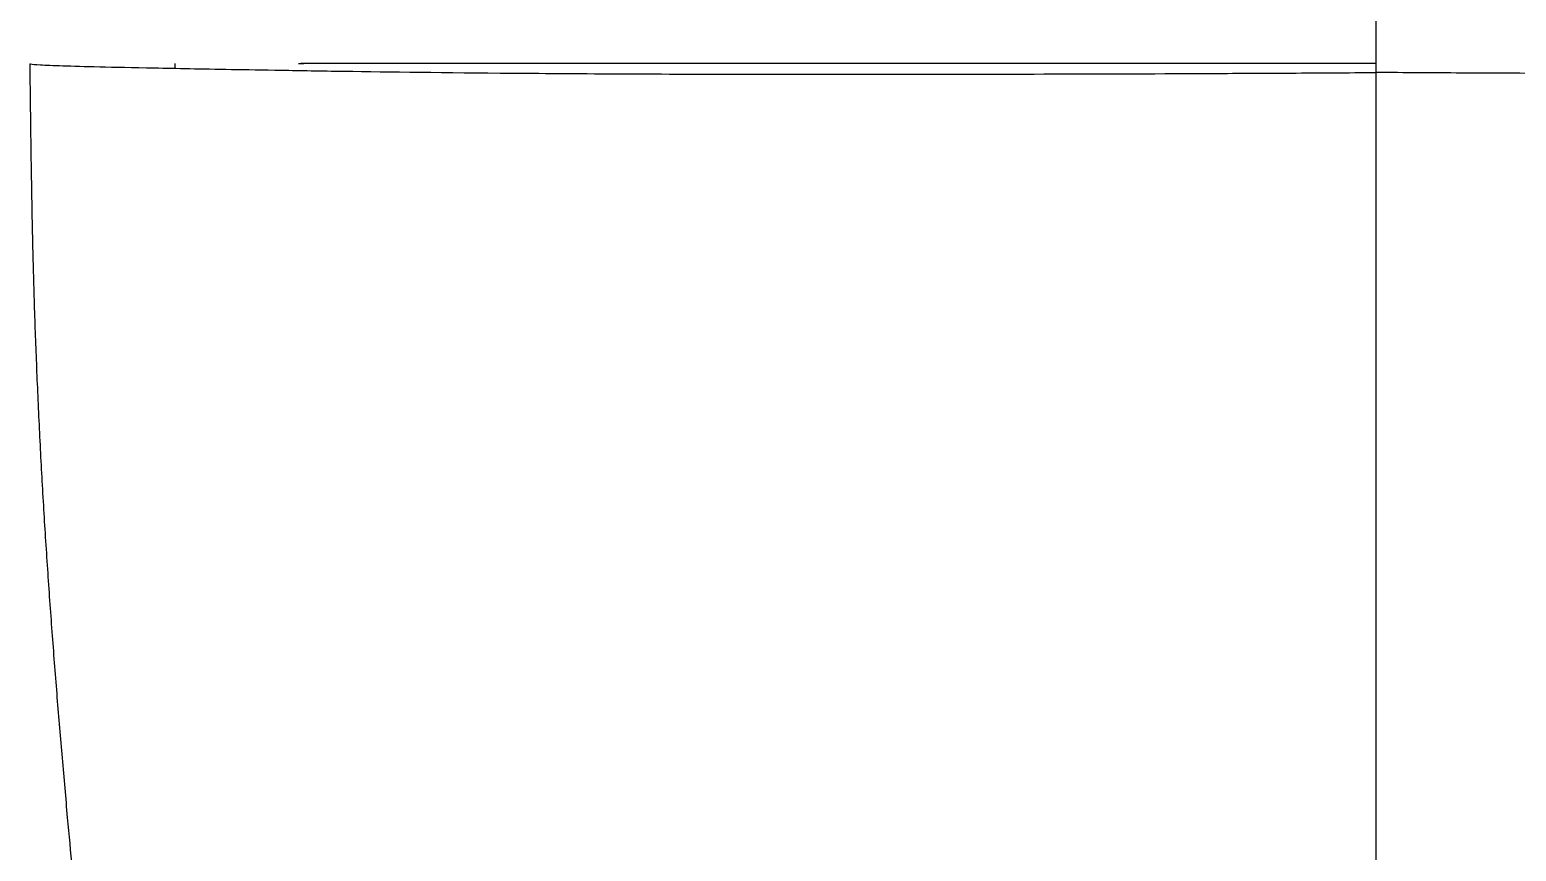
# Model space of a CAD drawing. Header units: millimetres. Extents: x -8699 to 14519, y -2727 to 7848.
# Drawn here: x -7614.1 to -7396.7, y 6236.2 to 6356.5 of the extents above; entities that cross this region are included whole.
import ezdxf

# ---------------------------------------------------------------- set-up
doc = ezdxf.new("R2010")
doc.units = ezdxf.units.MM
doc.layers.add('1', color=7, linetype='Continuous', true_color=0xffffff)

msp = doc.modelspace()

# ---------------------------------------------------------------- linework, layer by layer
at = {"layer": '1', "color": 7, "linetype": 'Continuous'}
for points, knots in [([(-7417.15, 6350.2), (-7417.15, 6352.81), (-7417.15, 6355.52), (-7417.15, 6359.67), (-7417.15, 6361.1), (-7417.15, 6361.45)], [0, 0, 0, 0, 0.5, 0.5, 1, 1, 1, 1]), ([(-7614.14, 6351.48), (-7614.11, 6351.47), (-7614.07, 6351.46), (-7613.75, 6351.42), (-7613.37, 6351.37), (-7611.8, 6351.28), (-7610.72, 6351.24), (-7606.42, 6351.09), (-7602.25, 6350.99), (-7592.72, 6350.81), (-7589.07, 6350.74), (-7582.41, 6350.62), (-7579.99, 6350.58), (-7574.56, 6350.49), (-7571.53, 6350.44), (-7561.45, 6350.29), (-7553.42, 6350.19), (-7538.51, 6350.07), (-7533.03, 6350.03), (-7521.44, 6349.98), (-7515.29, 6349.96), (-7502.3, 6349.94), (-7495.46, 6349.94), (-7481.04, 6349.95), (-7473.47, 6349.96), (-7458.05, 6350), (-7450.13, 6350.02), (-7437.92, 6350.08), (-7433.77, 6350.1), (-7427.56, 6350.13), (-7425.48, 6350.14), (-7421.32, 6350.17), (-7419.18, 6350.18), (-7417.15, 6350.2)], [0, 0, 0, 0, 0.018549, 0.018549, 0.116694, 0.116694, 0.214839, 0.214839, 0.411129, 0.411129, 0.509275, 0.509275, 0.558347, 0.558347, 0.60742, 0.60742, 0.705565, 0.705565, 0.754637, 0.754637, 0.80371, 0.80371, 0.852782, 0.852782, 0.901855, 0.901855, 0.950927, 0.950927, 0.975464, 0.975464, 0.987732, 0.987732, 1, 1, 1, 1]), ([(-7614.13, 6351.47), (-7614.13, 6350.77), (-7614.11, 6349), (-7614.07, 6345.42), (-7614.01, 6340.74), (-7613.93, 6335.35), (-7613.83, 6329.69), (-7613.68, 6322.78), (-7613.45, 6314.64), (-7613.09, 6305.17), (-7612.65, 6295.72), (-7612.13, 6286.28), (-7611.53, 6276.97), (-7610.87, 6267.78), (-7610.16, 6258.7), (-7609.41, 6249.73), (-7608.66, 6241.28), (-7607.93, 6233.42), (-7607.21, 6226.11), (-7606.46, 6218.92), (-7605.66, 6211.81), (-7604.8, 6204.75), (-7603.88, 6197.71), (-7602.9, 6190.67), (-7601.84, 6183.6), (-7600.72, 6176.47), (-7599.54, 6169.26), (-7598.33, 6161.93), (-7597.06, 6154.41), (-7595.75, 6146.66), (-7594.42, 6138.78), (-7593.09, 6130.79), (-7591.29, 6119.84), (-7589.52, 6108.76), (-7588.05, 6099.01), (-7587.27, 6093.66), (-7586.74, 6089.94), (-7586.27, 6086.59), (-7585.87, 6083.67), (-7585.54, 6081.15), (-7585.22, 6078.73), (-7584.95, 6076.58), (-7584.73, 6074.84), (-7584.57, 6073.46), (-7584.48, 6072.76), (-7584.47, 6072.65), (-7584.47, 6072.65)], [0, 0, 0, 0, 0.00632, 0.015575, 0.029665, 0.045289, 0.062092, 0.079482, 0.106548, 0.132741, 0.159381, 0.185628, 0.211532, 0.237106, 0.262441, 0.287815, 0.31379, 0.337699, 0.363174, 0.390155, 0.418375, 0.447457, 0.47697, 0.506474, 0.535534, 0.563747, 0.590773, 0.616378, 0.640507, 0.663479, 0.68599, 0.70854, 0.731402, 0.778439, 0.802084, 0.813487, 0.824592, 0.835645, 0.847063, 0.859211, 0.872345, 0.891663, 0.91323, 0.937105, 0.972753, 1, 1, 1, 1]), ([(-7417.15, 6146.18), (-7417.15, 6161.98), (-7417.15, 6177.87), (-7417.15, 6202.36), (-7417.15, 6210.63), (-7417.15, 6227.32), (-7417.15, 6235.75), (-7417.15, 6261.27), (-7417.15, 6278.61), (-7417.15, 6313.94), (-7417.15, 6332), (-7417.15, 6350.2)], [0, 0, 0, 0, 0.25, 0.25, 0.375, 0.375, 0.5, 0.5, 0.75, 0.75, 1, 1, 1, 1])]:
    msp.add_open_spline(points, degree=3, knots=knots, dxfattribs=at)
for points in [[(-7592.86, 6350.81), (-7592.86, 6351.05), (-7592.86, 6351.3), (-7592.86, 6351.54)], [(-7574.83, 6351.5), (-7574.81, 6351.5), (-7574.5, 6351.5), (-7574.06, 6351.5)]]:
    msp.add_open_spline(points, degree=3, dxfattribs=at)
at = {"layer": '1', "color": 8, "linetype": 'Continuous'}
for points, knots in [([(-7417.15, 6351.5), (-7429.17, 6351.5), (-7441.04, 6351.5), (-7458.6, 6351.5), (-7464.41, 6351.5), (-7475.96, 6351.5), (-7481.72, 6351.5), (-7498.65, 6351.5), (-7509.28, 6351.5), (-7524.03, 6351.5), (-7528.73, 6351.5), (-7537.46, 6351.5), (-7541.53, 6351.5), (-7549.09, 6351.5), (-7552.6, 6351.5), (-7558.83, 6351.5), (-7561.57, 6351.5), (-7566.34, 6351.5), (-7568.35, 6351.5), (-7571.6, 6351.5), (-7572.8, 6351.5), (-7573.98, 6351.5), (-7574.26, 6351.5), (-7574.46, 6351.5)], [0, 0, 0, 0, 0.160585, 0.160585, 0.240877, 0.240877, 0.321169, 0.321169, 0.481754, 0.481754, 0.562046, 0.562046, 0.642338, 0.642338, 0.72263, 0.72263, 0.802923, 0.802923, 0.883215, 0.883215, 0.963507, 0.963507, 1, 1, 1, 1]), ([(-7220.04, 6351.51), (-7220.08, 6351.49), (-7220.14, 6351.47), (-7220.54, 6351.42), (-7220.92, 6351.37), (-7222.49, 6351.28), (-7223.57, 6351.24), (-7227.87, 6351.09), (-7232.04, 6350.99), (-7241.57, 6350.81), (-7245.22, 6350.74), (-7251.88, 6350.62), (-7254.3, 6350.58), (-7259.73, 6350.49), (-7262.76, 6350.44), (-7272.84, 6350.29), (-7280.87, 6350.19), (-7295.78, 6350.07), (-7301.26, 6350.03), (-7312.86, 6349.98), (-7319.01, 6349.96), (-7331.99, 6349.94), (-7338.83, 6349.94), (-7353.25, 6349.95), (-7360.82, 6349.96), (-7376.24, 6350), (-7384.16, 6350.02), (-7396.37, 6350.08), (-7400.52, 6350.1), (-7406.74, 6350.13), (-7408.81, 6350.14), (-7412.97, 6350.17), (-7415.11, 6350.18), (-7417.15, 6350.2)], [0, 0, 0, 0, 0.048088, 0.048088, 0.143279, 0.143279, 0.23847, 0.23847, 0.428853, 0.428853, 0.524044, 0.524044, 0.57164, 0.57164, 0.619235, 0.619235, 0.714426, 0.714426, 0.762022, 0.762022, 0.809618, 0.809618, 0.857213, 0.857213, 0.904809, 0.904809, 0.952404, 0.952404, 0.976202, 0.976202, 0.988101, 0.988101, 1, 1, 1, 1])]:
    msp.add_open_spline(points, degree=3, knots=knots, dxfattribs=at)

doc.saveas('drawing.dxf')
